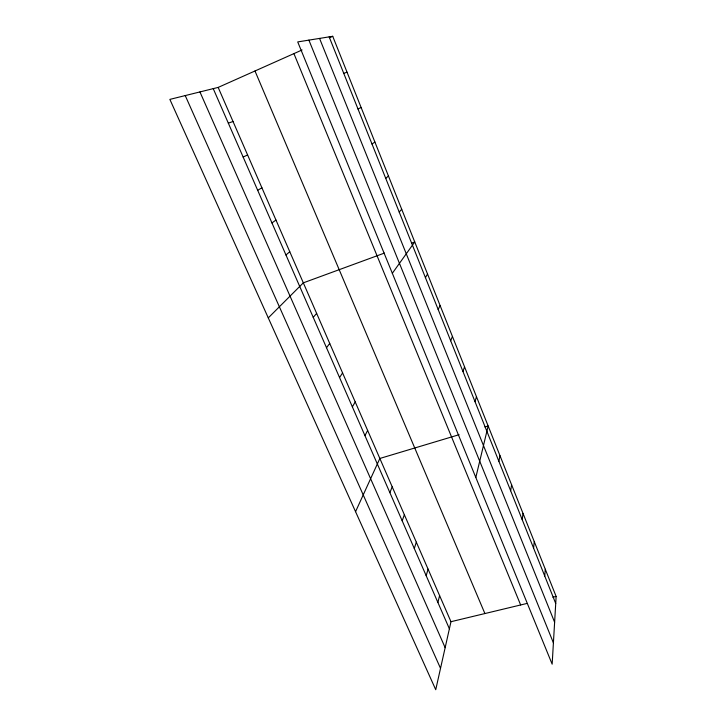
<?xml version="1.0" encoding="UTF-8"?>
<svg xmlns="http://www.w3.org/2000/svg" width="726" height="726" viewBox="0 0 726 726"><rect width="100%" height="100%" fill="white"/><g stroke="black" fill="none" stroke-linecap="round" stroke-linejoin="round"><path stroke-width="1.09" d="M556.134 596.445L552.159 664.172L297.724 41.917L332.726 36.3L556.134 596.445L552.903 597.217M544.745 576.027L545.29 569.257M533.583 548.103L534.263 541.605M522.221 519.68L523.038 513.463M510.65 490.749L511.612 484.823M498.871 461.3L499.987 455.674M218.172 87.41L450.973 621.701L435.736 689.7L169.866 99.389L218.172 87.41L302.089 49.967M475.82 477.472L488.153 425.999L484.923 426.961M437.887 602.462L439.611 595.629M426.189 575.709L428.068 569.111M475.031 401.669L476.456 396.677M414.292 548.493L416.316 542.159M462.961 371.494L464.549 366.83M402.186 520.805L404.364 514.734M389.871 492.636L392.212 486.837M450.683 340.775L452.434 336.456M355.558 511.685L379.852 458.46L459.095 434.702M438.168 309.485L440.101 305.519M364.951 435.654L367.637 430.436M352.364 406.85L355.223 401.932M425.427 277.622L427.541 274.029M339.55 377.547L342.581 372.928M392.33 273.294L414.746 241.949L411.606 243.101M326.509 347.718L329.731 343.425M313.233 317.353L316.645 313.396M399.218 212.083L401.714 209.269M268.275 317.888L303.332 282.841L384.39 253.093M385.742 178.378L388.437 175.973M285.962 254.98L289.774 251.731M271.951 222.927L275.971 220.06M372.002 144.02L374.906 142.051M257.676 190.294L261.923 187.807M358 109L361.112 107.475M243.137 157.034L247.611 154.956M329.658 37.67L332.726 36.3M228.327 123.157L233.028 121.496M343.725 73.29L347.055 72.237M450.973 621.701L527.103 603.415M185.239 95.578L440.519 668.337M199.94 91.93L445.156 647.665M213.235 88.636L449.385 628.77M254.989 70.985L484.904 613.552M293.921 53.615L520.651 604.967M308.895 40.121L553.412 642.846M319.558 38.414L554.619 622.246M329.159 36.872L555.717 603.469"/></g></svg>
